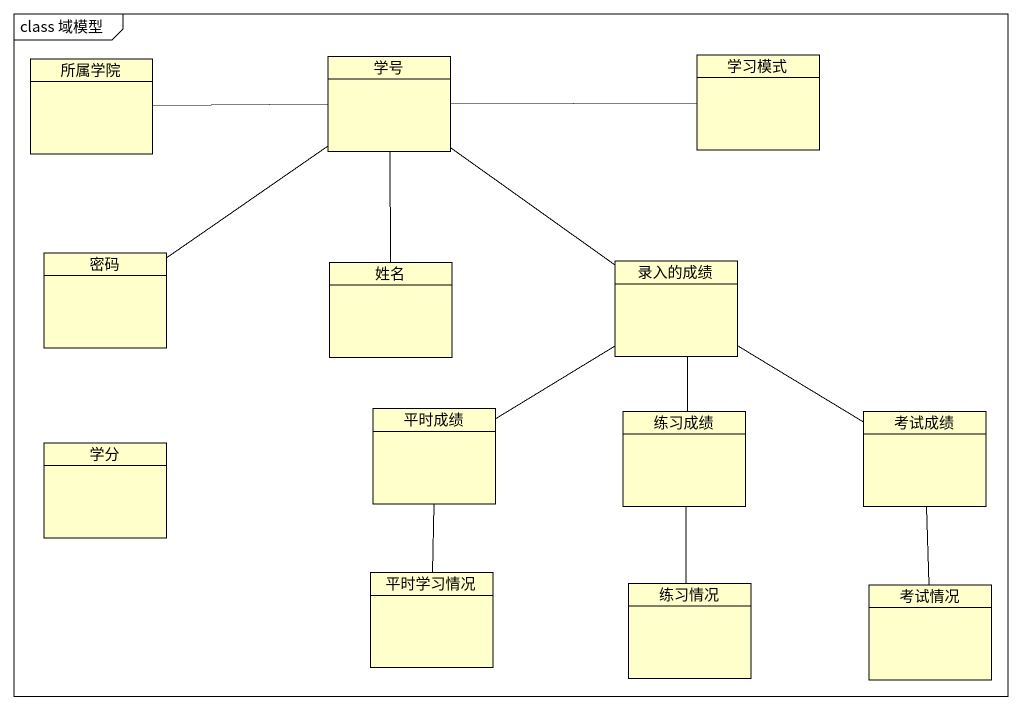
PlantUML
@startuml
mainframe class 域模型
hide circle
hide empty members
class 所属学院
class 学号
class 学习模式
class 密码
class 姓名
class 录入的成绩
class 平时成绩
class 练习成绩
class 考试成绩
class 学分
class 平时学习情况
class 练习情况
class 考试情况
学号 -left- 所属学院
学号 -right- 学习模式
学号 -- 密码
学号 -- 姓名
学号 -- 录入的成绩
录入的成绩 -- 平时成绩
录入的成绩 -- 练习成绩
录入的成绩 -- 考试成绩
平时成绩 -- 平时学习情况
练习成绩 -- 练习情况
考试成绩 -- 考试情况
@enduml
